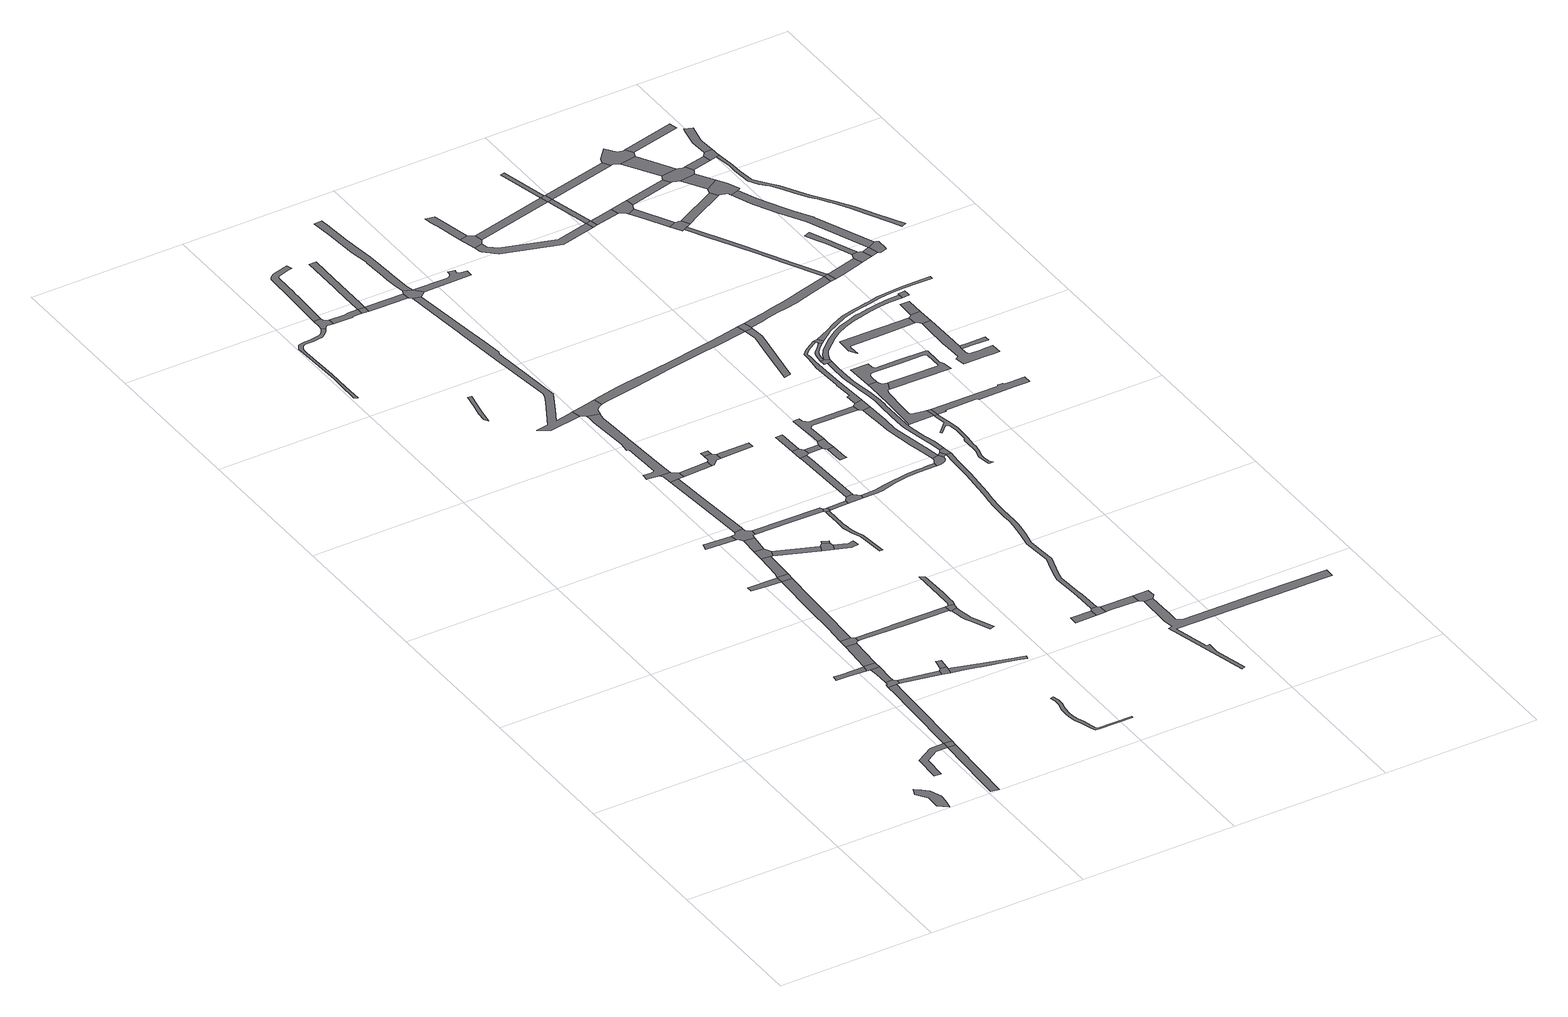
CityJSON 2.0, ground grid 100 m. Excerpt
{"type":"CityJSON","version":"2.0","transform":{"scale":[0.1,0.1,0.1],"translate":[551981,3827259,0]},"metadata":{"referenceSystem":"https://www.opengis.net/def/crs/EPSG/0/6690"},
"CityObjects":{
"road1":{"type":"Road","attributes":{"RoadStructureAttribute.sectionType":"1"},"geometry":[{"type":"MultiSurface","lod":"1","boundaries":[[[0,1,2,3,4,5,6,7,8,9]]]}]},
"road2":{"type":"Road","attributes":{"RoadStructureAttribute.sectionType":"1"},"geometry":[{"type":"MultiSurface","lod":"1","boundaries":[[[10,11,12,13,14,15,16,17]]]}]},
"road3":{"type":"Road","attributes":{"RoadStructureAttribute.sectionType":"1"},"geometry":[{"type":"MultiSurface","lod":"1","boundaries":[[[16,18,19,20,21,22]]]}]},
"road4":{"type":"Road","geometry":[{"type":"MultiSurface","lod":"1","boundaries":[[[17,16,22,23]]]}]},
"road5":{"type":"Road","attributes":{"RoadStructureAttribute.sectionType":"1"},"geometry":[{"type":"MultiSurface","lod":"1","boundaries":[[[24,25,26,27,28,17,23,29,30,31,32,33,34]]]}]},
"road6":{"type":"Road","attributes":{"RoadStructureAttribute.sectionType":"1"},"geometry":[{"type":"MultiSurface","lod":"1","boundaries":[[[35,36,37,38,39,40]]]}]},
"road7":{"type":"Road","geometry":[{"type":"MultiSurface","lod":"1","boundaries":[[[41,42,43,44,45,24,34,46,47]]]}]},
"road8":{"type":"Road","attributes":{"RoadStructureAttribute.sectionType":"1"},"geometry":[{"type":"MultiSurface","lod":"1","boundaries":[[[48,49,43,42,50,51]]]}]},
"road9":{"type":"Road","geometry":[{"type":"MultiSurface","lod":"1","boundaries":[[[52,40,39,48,51,53]]]}]},
"road10":{"type":"Road","attributes":{"RoadStructureAttribute.sectionType":"1"},"geometry":[{"type":"MultiSurface","lod":"1","boundaries":[[[54,52,53,55,56]]]}]},
"road11":{"type":"Road","attributes":{"RoadStructureAttribute.sectionType":"1"},"geometry":[{"type":"MultiSurface","lod":"1","boundaries":[[[47,46,57,58]]]}]},
"road12":{"type":"Road","geometry":[{"type":"MultiSurface","lod":"1","boundaries":[[[59,54,56,60,61,62,63,64]]]}]},
"road13":{"type":"Road","attributes":{"RoadStructureAttribute.sectionType":"1"},"geometry":[{"type":"MultiSurface","lod":"1","boundaries":[[[65,66,67,68,69]]]}]},
"road14":{"type":"Road","attributes":{"RoadStructureAttribute.sectionType":"1"},"geometry":[{"type":"MultiSurface","lod":"1","boundaries":[[[68,70,71,59,64,72,73,74]]]}]},
"road15":{"type":"Road","geometry":[{"type":"MultiSurface","lod":"1","boundaries":[[[75,76,58,57,77,78,79,80]]]}]},
"road16":{"type":"Road","attributes":{"RoadStructureAttribute.sectionType":"1"},"geometry":[{"type":"MultiSurface","lod":"1","boundaries":[[[81,82,83,84,85,86,87,88,89,90,91,92,93,94,95,96,97,98,99,100,101,102,103,104,105,106,107,108,109,110]]]}]},
"road17":{"type":"Road","geometry":[{"type":"MultiSurface","lod":"1","boundaries":[[[111,112,75,80]]]}]},
"road18":{"type":"Road","geometry":[{"type":"MultiSurface","lod":"1","boundaries":[[[113,69,68,74,114]]]}]},
"road19":{"type":"Road","attributes":{"RoadStructureAttribute.sectionType":"1"},"geometry":[{"type":"MultiSurface","lod":"1","boundaries":[[[115,116,117,118]]]}]},
"road20":{"type":"Road","attributes":{"RoadStructureAttribute.sectionType":"1"},"geometry":[{"type":"MultiSurface","lod":"1","boundaries":[[[119,120,113,114,121]]]}]},
"road21":{"type":"Road","attributes":{"RoadStructureAttribute.sectionType":"1"},"geometry":[{"type":"MultiSurface","lod":"1","boundaries":[[[122,123,63,62,124,125,126,127]]]}]},
"road22":{"type":"Road","geometry":[{"type":"MultiSurface","lod":"1","boundaries":[[[128,119,121,129,130,131]]]}]},
"road23":{"type":"Road","attributes":{"RoadStructureAttribute.sectionType":"1"},"geometry":[{"type":"MultiSurface","lod":"1","boundaries":[[[132,133,134,135,136,137,138,139,140]]]}]},
"road24":{"type":"Road","attributes":{"RoadStructureAttribute.sectionType":"1"},"geometry":[{"type":"MultiSurface","lod":"1","boundaries":[[[141,142,143,144,145,146,147,148,149,150,151,79,78]]]}]},
"road25":{"type":"Road","attributes":{"RoadStructureAttribute.sectionType":"1"},"geometry":[{"type":"MultiSurface","lod":"1","boundaries":[[[152,128,131,153]]]}]},
"road26":{"type":"Road","geometry":[{"type":"MultiSurface","lod":"1","boundaries":[[[154,155,156,157,158,159,160,118,117,161,152,153,162,163,164]]]}]},
"road27":{"type":"Road","geometry":[{"type":"MultiSurface","lod":"1","boundaries":[[[165,166,81,110,167,168,169,170,171,172,173]]]}]},
"road28":{"type":"Road","geometry":[{"type":"MultiSurface","lod":"1","boundaries":[[[174,175,176,177,178,179,180,181,182,183,184,185,186,187,188,189,190,191,192,193,194,195,196,197,198,199,200,201]]]}]},
"road29":{"type":"Road","attributes":{"RoadStructureAttribute.sectionType":"1"},"geometry":[{"type":"MultiSurface","lod":"1","boundaries":[[[130,129,202,203]]]}]},
"road30":{"type":"Road","attributes":{"RoadStructureAttribute.sectionType":"1"},"geometry":[{"type":"MultiSurface","lod":"1","boundaries":[[[204,205,206,207,208,157,156]]]}]},
"road31":{"type":"Road","attributes":{"RoadStructureAttribute.sectionType":"1"},"geometry":[{"type":"MultiSurface","lod":"1","boundaries":[[[209,210,169,168,211,212,213,214]]]}]},
"road32":{"type":"Road","attributes":{"RoadStructureAttribute.sectionType":"1"},"geometry":[{"type":"MultiSurface","lod":"1","boundaries":[[[215,216,217,218,219,220,221,222,223,165,173,224,225,226,227,228,229,230,231,232,233]]]}]},
"road33":{"type":"Road","geometry":[{"type":"MultiSurface","lod":"1","boundaries":[[[234,235,236,207,206,237,238,239]]]}]},
"road34":{"type":"Road","geometry":[{"type":"MultiSurface","lod":"1","boundaries":[[[240,203,202,241,242,243]]]}]},
"road35":{"type":"Road","attributes":{"RoadStructureAttribute.sectionType":"1"},"geometry":[{"type":"MultiSurface","lod":"1","boundaries":[[[244,245,246,247,248,249,250,251,252,253,254,234,239,255,256,257,258,259,260]]]}]},
"road36":{"type":"Road","attributes":{"RoadStructureAttribute.sectionType":"1"},"geometry":[{"type":"MultiSurface","lod":"1","boundaries":[[[261,262,263,264,265,266,267,268,269,270,271,272,273]]]}]},
"road37":{"type":"Road","geometry":[{"type":"MultiSurface","lod":"1","boundaries":[[[127,126,274,273,272,275,276]]]}]},
"road38":{"type":"Road","geometry":[{"type":"MultiSurface","lod":"1","boundaries":[[[214,213,277,278]]]}]},
"road39":{"type":"Road","geometry":[{"type":"MultiSurface","lod":"1","boundaries":[[[279,280,240,243]]]}]},
"road40":{"type":"Road","attributes":{"RoadStructureAttribute.sectionType":"1"},"geometry":[{"type":"MultiSurface","lod":"1","boundaries":[[[281,164,163,282,283,284]]]}]},
"road41":{"type":"Road","attributes":{"RoadStructureAttribute.sectionType":"1"},"geometry":[{"type":"MultiSurface","lod":"1","boundaries":[[[285,286,287,288,242,241]]]}]},
"road42":{"type":"Road","attributes":{"RoadStructureAttribute.sectionType":"1"},"geometry":[{"type":"MultiSurface","lod":"1","boundaries":[[[289,238,237,290,291]]]}]},
"road43":{"type":"Road","attributes":{"RoadStructureAttribute.sectionType":"1"},"geometry":[{"type":"MultiSurface","lod":"1","boundaries":[[[292,293,294,295,296,297,298,299,276,275]]]}]},
"road44":{"type":"Road","attributes":{"RoadStructureAttribute.sectionType":"1"},"geometry":[{"type":"MultiSurface","lod":"1","boundaries":[[[300,301,302,303,304,214,278,305,306,307,308,309]]]}]},
"road45":{"type":"Road","attributes":{"RoadStructureAttribute.sectionType":"1"},"geometry":[{"type":"MultiSurface","lod":"1","boundaries":[[[310,311,312,313,314,315,316,317,318,319,320,321,322,323,324,325,326,327,328,329,330,331,332,333]]]}]},
"road46":{"type":"Road","geometry":[{"type":"MultiSurface","lod":"1","boundaries":[[[334,335,324,323,336,337,244,260,338,339,340,341]]]}]},
"road47":{"type":"Road","attributes":{"RoadStructureAttribute.sectionType":"1"},"geometry":[{"type":"MultiSurface","lod":"1","boundaries":[[[342,343,278,277,344,345,346,347]]]}]},
"road48":{"type":"Road","attributes":{"RoadStructureAttribute.sectionType":"1"},"geometry":[{"type":"MultiSurface","lod":"1","boundaries":[[[348,349,350,351,352,353,354,355,356,357,358,359,360,361,362,363,364]]]}]},
"road49":{"type":"Road","geometry":[{"type":"MultiSurface","lod":"1","boundaries":[[[365,366,289,291,367,368,369,370,371]]]}]},
"road50":{"type":"Road","geometry":[{"type":"MultiSurface","lod":"1","boundaries":[[[372,373,365,371]]]}]},
"road51":{"type":"Road","geometry":[{"type":"MultiSurface","lod":"1","boundaries":[[[374,284,283,348,364,375,376]]]}]},
"road52":{"type":"Road","geometry":[{"type":"MultiSurface","lod":"1","boundaries":[[[377,347,346,310,333,378,379]]]}]},
"road53":{"type":"Road","attributes":{"RoadStructureAttribute.sectionType":"1"},"geometry":[{"type":"MultiSurface","lod":"1","boundaries":[[[380,376,375,381,382]]]}]},
"road54":{"type":"Road","attributes":{"RoadStructureAttribute.sectionType":"1"},"geometry":[{"type":"MultiSurface","lod":"1","boundaries":[[[383,384,370,369]]]}]},
"road55":{"type":"Road","attributes":{"RoadStructureAttribute.sectionType":"1"},"geometry":[{"type":"MultiSurface","lod":"1","boundaries":[[[385,386,387,388,389,390,391,392,393,394,395,396,397,398,399,400,401,402,403,377,379]]]}]},
"road56":{"type":"Road","geometry":[{"type":"MultiSurface","lod":"1","boundaries":[[[404,405,406,407]]]}]},
"road57":{"type":"Road","geometry":[{"type":"MultiSurface","lod":"1","boundaries":[[[408,409,380,382,410,411]]]}]},
"road58":{"type":"Road","attributes":{"RoadStructureAttribute.sectionType":"1"},"geometry":[{"type":"MultiSurface","lod":"1","boundaries":[[[412,413,414,415,409,408]]]}]},
"road59":{"type":"Road","attributes":{"RoadStructureAttribute.sectionType":"1"},"geometry":[{"type":"MultiSurface","lod":"1","boundaries":[[[416,417,418,419,420,421,422,423,424,379,378]]]}]},
"road60":{"type":"Road","geometry":[{"type":"MultiSurface","lod":"1","boundaries":[[[425,407,406,426,427,428,429]]]}]},
"road61":{"type":"Road","geometry":[{"type":"MultiSurface","lod":"1","boundaries":[[[430,431,414,413,432,433]]]}]},
"road62":{"type":"Road","geometry":[{"type":"MultiSurface","lod":"1","boundaries":[[[434,435,431,430]]]}]},
"road63":{"type":"Road","attributes":{"RoadStructureAttribute.sectionType":"1"},"geometry":[{"type":"MultiSurface","lod":"1","boundaries":[[[428,427,436,437,438]]]}]},
"road64":{"type":"Road","attributes":{"RoadStructureAttribute.sectionType":"1"},"geometry":[{"type":"MultiSurface","lod":"1","boundaries":[[[439,433,432,440]]]}]},
"road65":{"type":"Road","geometry":[{"type":"MultiSurface","lod":"1","boundaries":[[[441,442,443,444,445,446]]]}]},
"road66":{"type":"Road","geometry":[{"type":"MultiSurface","lod":"1","boundaries":[[[447,448,449,439,440,446,445]]]}]},
"road67":{"type":"Road","attributes":{"function":"3","RoadStructureAttribute.sectionType":"1"},"geometry":[{"type":"MultiSurface","lod":"1","boundaries":[[[450,451,452,453,454,455,456,457,458,459,460,334,341,461,462,463,464,465,466,467,468]]]}]},
"road68":{"type":"Road","attributes":{"RoadStructureAttribute.sectionType":"1"},"geometry":[{"type":"MultiSurface","lod":"1","boundaries":[[[469,470,471,472,473,474,475,476,477,478,479,411,410,480,481,482,483,484,485,486,487,488]]]}]},
"road69":{"type":"Road","geometry":[{"type":"MultiSurface","lod":"1","boundaries":[[[438,437,489,490,491,492]]]}]},
"road70":{"type":"Road","attributes":{"RoadStructureAttribute.sectionType":"1"},"geometry":[{"type":"MultiSurface","lod":"1","boundaries":[[[493,494,495,496,497,498,499,500,501,502,503,504,505,506,507,508,509,510,511,512,513,425,429,514,515,516,517,518,519,520,521,522,523,524,525,526,527,528,529,530,531,532,533,534,535]]]}]},
"road71":{"type":"Road","geometry":[{"type":"MultiSurface","lod":"1","boundaries":[[[536,537,538,539,540,541,542,543,544,545]]]}]},
"road72":{"type":"Road","attributes":{"RoadStructureAttribute.sectionType":"1"},"geometry":[{"type":"MultiSurface","lod":"1","boundaries":[[[546,547,548,549,539,538,550,551]]]}]},
"road73":{"type":"Road","attributes":{"RoadStructureAttribute.sectionType":"1"},"geometry":[{"type":"MultiSurface","lod":"1","boundaries":[[[552,553,554,555,556,557,449,448,558,559,560,561,562]]]}]},
"road74":{"type":"Road","geometry":[{"type":"MultiSurface","lod":"1","boundaries":[[[563,564,565,488,487,566,567,568,569,570,571,572]]]}]},
"road75":{"type":"Road","attributes":{"RoadStructureAttribute.sectionType":"1"},"geometry":[{"type":"MultiSurface","lod":"1","boundaries":[[[573,563,572,493]]]}]},
"road76":{"type":"Road","attributes":{"RoadStructureAttribute.sectionType":"1"},"geometry":[{"type":"MultiSurface","lod":"1","boundaries":[[[574,575,576,577,578,579,580,581,582,583,584,585,564,563]]]}]},
"road77":{"type":"Road","attributes":{"RoadStructureAttribute.sectionType":"1"},"geometry":[{"type":"MultiSurface","lod":"1","boundaries":[[[586,587,588,589,590,591,592,593,490,489,594,595,596,597,598,599,600,601,602,603,604,605,606,607,608,609,610,611]]]}]},
"road78":{"type":"Road","geometry":[{"type":"MultiSurface","lod":"1","boundaries":[[[612,613,573,493,535]]]}]},
"road79":{"type":"Road","geometry":[{"type":"MultiSurface","lod":"1","boundaries":[[[614,615,616,562,561,579,578]]]}]},
"road80":{"type":"Road","attributes":{"RoadStructureAttribute.sectionType":"1"},"geometry":[{"type":"MultiSurface","lod":"1","boundaries":[[[617,618,619,541,540,620,621,622,623,624,625,626]]]}]},
"road81":{"type":"Road","attributes":{"RoadStructureAttribute.sectionType":"1"},"geometry":[{"type":"MultiSurface","lod":"1","boundaries":[[[627,628,629,630,631,632,633,634,468]]]}]},
"road82":{"type":"Road","attributes":{"RoadStructureAttribute.sectionType":"1"},"geometry":[{"type":"MultiSurface","lod":"1","boundaries":[[[635,545,544,636]]]}]},
"road83":{"type":"Road","attributes":{"RoadStructureAttribute.sectionType":"1"},"geometry":[{"type":"MultiSurface","lod":"1","boundaries":[[[637,638,639,640,641,642,643,644,645,646,647,648,649,650,651,652,653,654,655,656,657,658,659,660,661,662,663,664,665,666,667,668,669,670,613,612]]]}]},
"road84":{"type":"Road","attributes":{"RoadStructureAttribute.sectionType":"1"},"geometry":[{"type":"MultiSurface","lod":"1","boundaries":[[[671,672,673,674,675,676,677,678,679,680,681,682,683,684,685,686,687,688,689,690,691,692,693,694,695,696,697,698,699,700,701]]]}]},
"road85":{"type":"Road","geometry":[{"type":"MultiSurface","lod":"1","boundaries":[[[702,450,468,634,703]]]}]},
"road86":{"type":"Road","attributes":{"RoadStructureAttribute.sectionType":"1"},"geometry":[{"type":"MultiSurface","lod":"1","boundaries":[[[704,705,706,707,708,709,710,711,712,713,714,715,616,615,716,717,718,719,720,721,722,723,724,725,726]]]}]},
"road87":{"type":"Road","attributes":{"RoadStructureAttribute.sectionType":"1"},"geometry":[{"type":"MultiSurface","lod":"1","boundaries":[[[727,728,729,730,731,732,733,734,735,736,737,671,738,739,740,741,742,743,744,745,746,747]]]}]},
"road88":{"type":"Road","geometry":[{"type":"MultiSurface","lod":"1","boundaries":[[[748,749,654,653,750,751]]]}]},
"road89":{"type":"Road","geometry":[{"type":"MultiSurface","lod":"1","boundaries":[[[738,671,701,752]]]}]},
"road90":{"type":"Road","geometry":[{"type":"MultiSurface","lod":"1","boundaries":[[[753,754,755,756,757,758,759,760,748,751,761,762,763,764,765,766]]]}]},
"road91":{"type":"Road","geometry":[{"type":"MultiSurface","lod":"1","boundaries":[[[767,768,704,726,769,753,766,770]]]}]},
"road92":{"type":"Road","geometry":[{"type":"MultiSurface","lod":"1","boundaries":[[[771,626,625,772]]]}]},
"road93":{"type":"Road","attributes":{"RoadStructureAttribute.sectionType":"1"},"geometry":[{"type":"MultiSurface","lod":"1","boundaries":[[[773,774,626,771]]]}]},
"road94":{"type":"Road","geometry":[{"type":"MultiSurface","lod":"1","boundaries":[[[775,776,635,636,774,773]]]}]},
"road95":{"type":"Road","attributes":{"RoadStructureAttribute.sectionType":"1"},"geometry":[{"type":"MultiSurface","lod":"1","boundaries":[[[777,778,635,776]]]}]},
"road96":{"type":"Road","attributes":{"RoadStructureAttribute.sectionType":"1"},"geometry":[{"type":"MultiSurface","lod":"1","boundaries":[[[779,780,781,782,783,784,785,786,787,788,789,790,791,792,793,731,730,794,795,796,797,798,799,800,801,802,803,804,805,806,807,808,809,747,746]]]}]},
"road97":{"type":"Road","attributes":{"RoadStructureAttribute.sectionType":"1"},"geometry":[{"type":"MultiSurface","lod":"1","boundaries":[[[810,811,771,772,812]]]}]},
"road98":{"type":"Road","attributes":{"function":"3","RoadStructureAttribute.sectionType":"1"},"geometry":[{"type":"MultiSurface","lod":"1","boundaries":[[[813,814,815,816,817,818,819,820,821,822,702,703,823,824,825,826,827,828,829,830]]]}]},
"road99":{"type":"Road","attributes":{"RoadStructureAttribute.sectionType":"1"},"geometry":[{"type":"MultiSurface","lod":"1","boundaries":[[[831,832,833,834,835,836,837,838,752,701,839,840,841,842,843,844,845,846,847,848,849]]]}]},
"road100":{"type":"Road","geometry":[{"type":"MultiSurface","lod":"1","boundaries":[[[850,810,812,851,852,853,854,855,856]]]}]},
"road101":{"type":"Road","attributes":{"RoadStructureAttribute.sectionType":"1"},"geometry":[{"type":"MultiSurface","lod":"1","boundaries":[[[857,858,859,860,861,862,863,864,865,866,867,868,869,870,871,872,873,751,750,874,875,876,877,878,879,880,881,882,883,884,885,886,887]]]}]},
"road102":{"type":"Road","attributes":{"RoadStructureAttribute.sectionType":"1"},"geometry":[{"type":"MultiSurface","lod":"1","boundaries":[[[888,889,890,891,892,893,894,895,896,897,898,899,900,901]]]}]},
"road103":{"type":"Road","attributes":{"RoadStructureAttribute.sectionType":"1"},"geometry":[{"type":"MultiSurface","lod":"1","boundaries":[[[853,852,902,903,904,905]]]}]},
"road104":{"type":"Road","attributes":{"RoadStructureAttribute.sectionType":"1"},"geometry":[{"type":"MultiSurface","lod":"1","boundaries":[[[906,775,773,907]]]}]},
"road105":{"type":"Road","geometry":[{"type":"MultiSurface","lod":"1","boundaries":[[[908,909,905,904,910,911,912,913,914,915,916]]]}]},
"road106":{"type":"Road","attributes":{"RoadStructureAttribute.sectionType":"1"},"geometry":[{"type":"MultiSurface","lod":"1","boundaries":[[[917,918,919,920,921,922,912,911,923,924,925,926,813,927]]]}]},
"road107":{"type":"Road","attributes":{"RoadStructureAttribute.sectionType":"1"},"geometry":[{"type":"MultiSurface","lod":"1","boundaries":[[[928,929,930,931,932,933,934,935,936,937,767,770,938,939,940,941,942,943,944,945,946,947,948,949,950,951]]]}]},
"road108":{"type":"Road","attributes":{"RoadStructureAttribute.sectionType":"1"},"geometry":[{"type":"MultiSurface","lod":"1","boundaries":[[[952,850,856,953]]]}]},
"road109":{"type":"Road","geometry":[{"type":"MultiSurface","lod":"1","boundaries":[[[927,813,830,954,955]]]}]},
"road110":{"type":"Road","attributes":{"RoadStructureAttribute.sectionType":"1"},"geometry":[{"type":"MultiSurface","lod":"1","boundaries":[[[956,916,915,957,958]]]}]},
"road111":{"type":"Road","geometry":[{"type":"MultiSurface","lod":"1","boundaries":[[[959,960,961,962,963,901,900,964,965,966,967]]]}]},
"road112":{"type":"Road","attributes":{"RoadStructureAttribute.sectionType":"1"},"geometry":[{"type":"MultiSurface","lod":"1","boundaries":[[[966,968,969,970,971,972,973,974,975,976,977,978,979,980,981,982,983,984,985,986,987,988,967]]]}]},
"road113":{"type":"Road","attributes":{"RoadStructureAttribute.sectionType":"1"},"geometry":[{"type":"MultiSurface","lod":"1","boundaries":[[[989,990,987,986,991,992]]]}]},
"road114":{"type":"Road","geometry":[{"type":"MultiSurface","lod":"1","boundaries":[[[993,994,995,960,959]]]}]},
"road115":{"type":"Road","geometry":[{"type":"MultiSurface","lod":"1","boundaries":[[[996,997,998,999,1000,1001,1002,1003,1004,906,907,1005,1006,1007,1008,1009,1010,1011,1012]]]}]},
"road116":{"type":"Road","attributes":{"function":"3","RoadStructureAttribute.sectionType":"1"},"geometry":[{"type":"MultiSurface","lod":"1","boundaries":[[[1013,955,954,1014,1015]]]}]},
"road117":{"type":"Road","attributes":{"RoadStructureAttribute.sectionType":"1"},"geometry":[{"type":"MultiSurface","lod":"1","boundaries":[[[1008,1007,1016,1017]]]}]},
"road118":{"type":"Road","geometry":[{"type":"MultiSurface","lod":"1","boundaries":[[[1018,1019,857,887,1020,1021]]]}]},
"road119":{"type":"Road","geometry":[{"type":"MultiSurface","lod":"1","boundaries":[[[1022,1023,1017,1016,1024,1025,952,953,1026,1027,1028,1029,1030,1031,1032,1033]]]}]},
"road120":{"type":"Road","attributes":{"RoadStructureAttribute.sectionType":"1"},"geometry":[{"type":"MultiSurface","lod":"1","boundaries":[[[1029,1028,1034,1035]]]}]},
"road121":{"type":"Road","attributes":{"RoadStructureAttribute.sectionType":"1"},"geometry":[{"type":"MultiSurface","lod":"1","boundaries":[[[1036,1037,1038,1039,1040,1041,1042,1043,1044,1045,1046]]]}]},
"road122":{"type":"Road","geometry":[{"type":"MultiSurface","lod":"1","boundaries":[[[1047,1048,1049,1050,1035,1034,1051,1052,956,958,1053,1054,1055,1056,1057]]]}]},
"road123":{"type":"Road","geometry":[{"type":"MultiSurface","lod":"1","boundaries":[[[1058,1059,1046,1045,1060,1061,1013,1015,1062,1063,1064,1065,1066,1067]]]}]},
"road124":{"type":"Road","attributes":{"RoadStructureAttribute.sectionType":"1"},"geometry":[{"type":"MultiSurface","lod":"1","boundaries":[[[1068,1069,1070,1071,1072,1057,1056,1073,1074,1075,1076,1077,1078,1079,1080]]]}]},
"road125":{"type":"Road","attributes":{"function":"3","RoadStructureAttribute.sectionType":"1"},"geometry":[{"type":"MultiSurface","lod":"1","boundaries":[[[1079,1081,1067,1066,1082]]]}]},
"road126":{"type":"Road","attributes":{"RoadStructureAttribute.sectionType":"1"},"geometry":[{"type":"MultiSurface","lod":"1","boundaries":[[[1083,1033,1032,1084]]]}]},
"road127":{"type":"Road","attributes":{"RoadStructureAttribute.sectionType":"1"},"geometry":[{"type":"MultiSurface","lod":"1","boundaries":[[[1085,1012,1011,1086,1087]]]}]},
"road128":{"type":"Road","geometry":[{"type":"MultiSurface","lod":"1","boundaries":[[[1088,1089,1080,1079,1082,1090,1091,1092,1093]]]}]},
"road129":{"type":"Road","geometry":[{"type":"MultiSurface","lod":"1","boundaries":[[[1094,1095,1096,1097,1083,1084,1098,1099]]]}]},
"road130":{"type":"Road","attributes":{"RoadStructureAttribute.sectionType":"1"},"geometry":[{"type":"MultiSurface","lod":"1","boundaries":[[[1100,1101,1102,1097,1096,1103,1104,1105,1106]]]}]},
"road131":{"type":"Road","attributes":{"RoadStructureAttribute.sectionType":"1"},"geometry":[{"type":"MultiSurface","lod":"1","boundaries":[[[1107,1108,1109,1110,1111,1112,1113,1114,1115,1116,1117,1118,1119,1099,1098,1120,1121,1122,1123,1124,1125,1126,1127,1128,1129,1130,1131,1132,1133,1134,1135,1136,1137,1138,1139]]]}]}
},
"vertices":[
[690,142,0],[684,50,0],[742,3,0],[751,53,0],[758,105,0],[758,123,0],[730,197,0],[695,230,0],[657,259,0],[640,212,0],
[954,555,0],[837,483,0],[829,309,0],[874,307,0],[881,457,0],[967,510,0],[1041,510,0],[1042,555,0],
[1025,133,0],[1019,13,0],[1069,4,0],[1079,209,0],[1094,507,0],
[1096,552,0],
[1071,1191,0],[1067,1114,0],[1067,1108,0],[1060,956,0],[1059,916,0],[1098,601,0],[1112,918,0],[1114,958,0],[1121,1106,0],[1121,1112,0],[1125,1189,0],
[917,1437,0],[862,1439,0],[858,1404,0],[933,1399,0],[1053,1393,0],[1057,1433,0],
[1134,1229,0],[1129,1241,0],[1084,1240,0],[1084,1218,0],[1072,1216,0],[1142,1192,0],[1149,1222,0],
[1075,1388,0],[1081,1333,0],[1129,1271,0],[1134,1386,0],
[1062,1438,0],[1136,1435,0],
[1075,1656,0],[1141,1556,0],[1148,1652,0],
[1391,1139,0],[1400,1179,0],
[1079,1721,0],[1155,1664,0],[1160,1667,0],[1167,1669,0],[1167,1702,0],[1147,1716,0],
[915,2442,0],[915,2404,0],[995,2400,0],[1108,2393,0],[1107,2436,0],
[1095,2057,0],[1088,1863,0],[1161,2027,0],[1167,2174,0],[1178,2390,0],
[1415,1194,0],[1410,1187,0],[1428,1132,0],[1443,1129,0],[1452,1175,0],[1454,1189,0],
[221,5879,0],[209,5856,0],[194,5839,0],[179,5831,0],[151,5826,0],[112,5820,0],[74,5817,0],[47,5812,0],[29,5807,0],[19,5792,0],[10,5774,0],[10,5757,0],[23,5419,0],[21,5339,0],[20,5202,0],[40,5190,0],[39,5320,0],[38,5470,0],[28,5719,0],[30,5754,0],[35,5770,0],[39,5777,0],[52,5790,0],[72,5797,0],[122,5798,0],[159,5801,0],[184,5806,0],[204,5819,0],[226,5839,0],[244,5864,0],
[1464,1262,0],[1431,1269,0],
[1112,2443,0],[1180,2440,0],
[925,2932,0],[915,2891,0],[1108,2878,0],[1105,2923,0],
[1129,2643,0],[1119,2479,0],[1189,2639,0],
[1412,1702,0],[1397,1699,0],[1182,1669,0],[1482,1662,0],[1760,1655,0],[1760,1698,0],
[1134,2725,0],[1200,2635,0],[1216,2677,0],[1194,2721,0],
[566,4870,0],[550,4780,0],[535,4699,0],[528,4637,0],[546,4610,0],[551,4652,0],[560,4717,0],[572,4777,0],[589,4865,0],
[1525,1113,0],[1599,1094,0],[1621,1089,0],[1668,1077,0],[1751,1058,0],[1829,1038,0],[1889,1022,0],[1893,1047,0],[1760,1084,0],[1741,1089,0],[1600,1129,0],
[1141,2849,0],[1208,2841,0],
[1213,2917,0],[1200,2932,0],[1198,2951,0],[1140,2946,0],[1137,2934,0],[1130,2926,0],[1120,2926,0],[1123,2876,0],[1211,2867,0],[1227,2867,0],[1228,2907,0],
[227,5966,0],[226,5904,0],[263,5889,0],[306,5887,0],[308,5930,0],[293,5935,0],[283,5939,0],[275,5949,0],[273,5964,0],
[1788,618,0],[1797,580,0],[1795,544,0],[1787,511,0],[1782,488,0],[1779,448,0],[1781,409,0],[1789,363,0],[1806,316,0],[1819,271,0],[1827,243,0],[1838,218,0],[1863,219,0],[2082,217,0],[2082,227,0],[1863,229,0],[1851,238,0],[1849,250,0],[1840,277,0],[1827,323,0],[1810,369,0],[1803,412,0],[1802,447,0],[1805,485,0],[1809,507,0],[1817,540,0],[1820,582,0],[1809,624,0],
[1462,2535,0],[1478,2577,0],
[1197,2967,0],[1171,3284,0],[1150,3562,0],[1095,3557,0],[1119,3236,0],
[435,5933,0],[408,5926,0],[433,5881,0],[441,5889,0],[496,5887,0],[497,5933,0],
[385,6510,0],[295,6487,0],[275,6479,0],[258,6467,0],[248,6454,0],[240,6441,0],[239,6388,0],[236,6272,0],[235,6231,0],[275,6017,0],[281,6221,0],[281,6250,0],[282,6269,0],[282,6334,0],[283,6432,0],[290,6444,0],[305,6452,0],[373,6470,0],[395,6474,0],
[1075,3643,0],[1090,3620,0],[1091,3618,0],[1187,3564,0],[1185,3608,0],[1144,3641,0],
[1499,2595,0],[1529,2509,0],[1545,2551,0],[1541,2577,0],
[1036,4357,0],[1039,4337,0],[1039,4280,0],[1059,4025,0],[1050,3955,0],[1065,3950,0],[1077,3703,0],[1052,3690,0],[1000,3695,0],[996,3654,0],[1003,3651,0],[1140,3696,0],[1119,4051,0],[1112,4198,0],[1106,4288,0],[1111,4321,0],[1115,4341,0],
[1773,1633,0],[1781,1590,0],[1783,1568,0],[1794,1533,0],[1809,1496,0],[1860,1381,0],[1893,1391,0],[1852,1484,0],[1829,1533,0],[1821,1576,0],[1813,1618,0],[1810,1656,0],[1770,1645,0],
[1765,1650,0],[1817,1691,0],[1784,1698,0],
[541,5886,0],[542,5933,0],
[1549,2597,0],[1507,2614,0],
[1675,2901,0],[1458,2864,0],[1673,2859,0],[1685,2884,0],
[1623,2473,0],[1668,2478,0],[1663,2522,0],[1629,2519,0],
[1375,3618,0],[1237,3566,0],[1377,3574,0],
[1824,1718,0],[1824,1756,0],[1826,1831,0],[1821,2011,0],[1791,2028,0],[1793,1823,0],[1792,1738,0],[1791,1734,0],
[502,6457,0],[500,6251,0],[500,6190,0],[498,6044,0],[498,6020,0],[542,5946,0],[543,5980,0],[545,6186,0],[545,6273,0],[547,6457,0],
[818,5865,0],[852,5533,0],[860,5453,0],[865,5410,0],[898,5103,0],[932,4794,0],[945,4701,0],[945,4674,0],[940,4651,0],[916,4601,0],[805,4402,0],[726,4389,0],[796,4347,0],[1003,4377,0],[990,4437,0],[965,4432,0],[868,4413,0],[919,4504,0],[995,4647,0],[943,5141,0],[953,5161,0],[937,5290,0],[918,5437,0],[866,5853,0],
[1159,4475,0],[1062,4453,0],[1018,4375,0],[1028,4370,0],[1118,4356,0],[1128,4386,0],[1145,4401,0],[1173,4416,0],
[575,5933,0],[550,5933,0],[579,5885,0],[609,5884,0],[798,5880,0],[798,5932,0],
[1681,2849,0],[1683,2817,0],[1684,2734,0],[1682,2659,0],[1688,2639,0],[1701,2589,0],[1719,2542,0],[1724,2512,0],[1738,2362,0],[1758,2362,0],[1739,2545,0],[1728,2570,0],[1718,2609,0],[1710,2632,0],[1708,2657,0],[1705,2702,0],[1706,2847,0],
[1391,3676,0],[1391,3635,0],[1394,3574,0],[1432,3611,0],[1459,3611,0],[1459,3656,0],[1436,3676,0],
[1435,3710,0],[1390,3709,0],
[1693,2879,0],[1713,2849,0],[1712,2880,0],
[810,5957,0],[908,5886,0],[863,5935,0],
[1834,2882,0],[1753,2852,0],[1835,2853,0],
[1674,3613,0],[1673,3658,0],
[852,5983,0],[843,6127,0],[841,6160,0],[833,6289,0],[829,6355,0],[825,6384,0],[804,6557,0],[791,6734,0],[786,6786,0],[735,6781,0],[748,6644,0],[768,6427,0],[776,6367,0],[784,6302,0],[784,6299,0],[788,6192,0],[789,6165,0],[794,6097,0],[799,6020,0],
[2301,1233,0],[2300,1176,0],[2438,1181,0],[2436,1232,0],
[1904,2916,0],[1859,2914,0],[1935,2854,0],[1935,2884,0],
[1887,3330,0],[1885,3378,0],[1840,3376,0],[1841,3347,0],
[1221,5889,0],[1220,5934,0],[1175,5938,0],[1162,5956,0],[1165,5973,0],[1125,5985,0],[1120,5953,0],[1098,5933,0],[1085,5932,0],
[2451,1255,0],[2484,1182,0],[2502,1183,0],[2501,1238,0],[2484,1250,0],
[1882,3458,0],[1837,3456,0],[1905,3390,0],[1904,3435,0],
[1875,3626,0],[1830,3624,0],
[2532,1183,0],[2714,1177,0],[2715,1237,0],
[1995,3436,0],[1996,3391,0],
[2020,3282,0],[2022,3241,0],[2065,3243,0],[2063,3266,0],[2058,3370,0],[2016,3368,0],
[2055,3428,0],[2053,3466,0],[2011,3463,0],
[2222,4665,0],[2195,4659,0],[2098,4640,0],[2010,4624,0],[1930,4610,0],[1711,4571,0],[1536,4544,0],[1451,4531,0],[1397,4523,0],[1332,4513,0],[1172,4479,0],[1208,4424,0],[1432,4465,0],[1574,4491,0],[1672,4509,0],[1930,4553,0],[1994,4564,0],[2016,4564,0],[2236,4604,0],
[2415,2936,0],[2397,2936,0],[2377,2933,0],[2327,2932,0],[2267,2930,0],[2247,2927,0],[2222,2922,0],[2177,2916,0],[2103,2901,0],[2033,2888,0],[1973,2884,0],[2000,2855,0],[2030,2855,0],[2068,2860,0],[2173,2886,0],[2247,2900,0],[2280,2905,0],[2340,2906,0],[2453,2909,0],[2452,2936,0],
[2740,1155,0],[2797,1155,0],[2817,1181,0],[2817,1237,0],
[2559,2978,0],[2552,2893,0],[2547,2747,0],[2537,2645,0],[2529,2539,0],[2529,2535,0],[2519,2460,0],[2515,2400,0],[2513,2347,0],[2511,2280,0],[2512,2230,0],[2510,2182,0],[2496,2087,0],[2477,1987,0],[2491,1797,0],[2465,1711,0],[2450,1659,0],[2438,1609,0],[2436,1599,0],[2446,1430,0],[2448,1400,0],[2478,1396,0],[2477,1415,0],[2477,1417,0],[2466,1597,0],[2478,1649,0],[2521,1792,0],[2515,1872,0],[2507,1985,0],[2526,2082,0],[2533,2127,0],[2540,2180,0],[2542,2230,0],[2541,2278,0],[2543,2348,0],[2545,2398,0],[2549,2458,0],[2553,2491,0],[2559,2533,0],[2567,2643,0],[2576,2745,0],[2582,2890,0],[2589,2975,0],
[1426,6214,0],[1419,6219,0],[1404,6228,0],[1351,6216,0],[1376,6106,0],[1431,6118,0],[1440,6133,0],[1442,6136,0],[1451,6151,0],[1441,6205,0],
[1290,6494,0],[1299,6452,0],[1309,6410,0],[1309,6409,0],[1356,6452,0],[1347,6483,0],
[2069,3656,0],[2042,3683,0],[2040,3710,0],[2019,3709,0],[1998,3707,0],[2008,3505,0],[2046,3598,0],[2053,3603,0],[2068,3614,0],[2368,3609,0],[2362,3655,0],
[2515,2990,0],[2471,2981,0],[2473,2967,0],[2480,2909,0],[2487,2910,0],[2497,2912,0],[2510,2920,0],[2520,2927,0],[2529,2942,0],[2534,2962,0],
[2536,3010,0],
[2496,3093,0],[2494,3103,0],[2448,3347,0],[2447,3449,0],[2440,3599,0],[2388,3591,0],[2392,3532,0],[2401,3424,0],[2402,3361,0],[2403,3343,0],[2437,3152,0],[2444,3114,0],
[3350,886,0],[3097,889,0],[2832,891,0],[2799,918,0],[2799,974,0],[2799,1014,0],[2798,1049,0],[2798,1050,0],[2737,1052,0],[2737,1051,0],[2736,1012,0],[2735,971,0],[2734,925,0],[2744,861,0],[2716,856,0],[2857,300,0],[2882,309,0],[2827,519,0],[2830,599,0],[2807,598,0],[2752,831,0],[3508,820,0],[3629,818,0],[3733,817,0],[3774,817,0],[3775,880,0],
[2581,3038,0],[2551,3035,0],
[2437,3659,0],[2435,3683,0],[2387,3672,0],
[1822,5928,0],[1491,6035,0],[1440,6078,0],[1385,6061,0],[1386,6060,0],[1388,6050,0],[1463,5985,0],[1819,5871,0],[2051,5927,0],[2038,5980,0],
[2249,4519,0],[2223,4347,0],[2186,4101,0],[2218,4107,0],[2228,4109,0],[2229,4112,0],[2296,4517,0],[2287,4610,0],
[1952,6329,0],[1966,6275,0],
[2578,3059,0],[2568,3118,0],[2549,3198,0],[2528,3307,0],[2523,3355,0],[2524,3460,0],[2523,3567,0],[2524,3576,0],[2525,3630,0],[2523,3668,0],[2519,3715,0],[2509,3775,0],[2498,3857,0],[2497,3869,0],[2492,3934,0],[2491,4024,0],[2493,4097,0],[2463,4091,0],[2461,4024,0],[2462,3932,0],[2466,3874,0],[2468,3854,0],[2479,3769,0],[2489,3709,0],[2493,3653,0],[2495,3629,0],[2495,3609,0],[2493,3567,0],[2494,3459,0],[2493,3354,0],[2498,3317,0],[2520,3190,0],[2538,3112,0],[2545,3072,0],
[2701,3338,0],[2703,3321,0],[2714,3250,0],[2643,3176,0],[2649,3167,0],[2703,3220,0],[2723,3212,0],[2732,3145,0],[2730,3058,0],[2721,3048,0],[2718,3035,0],[2718,3001,0],[2718,2930,0],[2715,2911,0],[2705,2878,0],[2700,2858,0],[2711,2781,0],[2716,2775,0],[2743,2772,0],[2729,2797,0],[2722,2841,0],[2722,2861,0],[2734,2904,0],[2741,2954,0],[2743,2990,0],[2748,3049,0],[2750,3072,0],[2753,3171,0],[2738,3251,0],[2725,3326,0],[2725,3338,0],
[2273,4676,0],[2285,4620,0],
[2508,4317,0],[2474,4297,0],[2426,4264,0],[2399,4236,0],[2396,4191,0],[2390,4113,0],[2387,4088,0],[2394,3888,0],[2394,3880,0],[2401,3756,0],[2383,3753,0],[2386,3690,0],[2424,3882,0],[2423,3900,0],[2416,4103,0],[2415,4143,0],[2415,4189,0],[2415,4200,0],[2415,4209,0],[2415,4228,0],[2439,4255,0],[2496,4292,0],[2518,4306,0],
[2634,3753,0],[2617,3760,0],[2606,3778,0],[2601,3790,0],[2546,3788,0],[2547,3755,0],[2547,3722,0],[2547,3697,0],[2547,3681,0],[2543,3553,0],[2538,3337,0],[2695,3404,0],[2671,3407,0],[2603,3418,0],[2595,3425,0],[2592,3445,0],[2595,3495,0],[2603,3665,0],[2610,3685,0],[2622,3690,0],[2652,3751,0],
[2443,4130,0],[2441,4091,0],[2495,4119,0],[2465,4129,0],
[2718,3399,0],
[2526,4292,0],[2519,4279,0],[2496,4254,0],[2469,4229,0],[2465,4224,0],[2457,4214,0],[2450,4196,0],[2445,4166,0],[2465,4154,0],[2467,4181,0],[2479,4212,0],[2504,4242,0],[2505,4243,0],[2542,4274,0],
[2538,4325,0],[2525,4321,0],[2524,4300,0],[2561,4290,0],
[2070,5988,0],[2083,5935,0],
[2001,6284,0],[1970,6276,0],
[1985,6337,0],[1979,6335,0],
[1908,6648,0],[1881,6642,0],
[2847,3687,0],[3030,3684,0],[3019,3747,0],[3004,3772,0],[3004,3801,0],[3005,3899,0],[2998,3907,0],[2988,3909,0],[2818,3911,0],[2670,3913,0],[2660,3921,0],[2657,3928,0],[2657,3968,0],[2540,3969,0],[2543,3860,0],[2603,3849,0],[2603,3855,0],[2608,3870,0],[2620,3878,0],[2635,3880,0],[2811,3879,0],[2950,3879,0],[2968,3876,0],[2980,3871,0],[2983,3861,0],[2984,3802,0],[2984,3751,0],[2979,3746,0],[2967,3744,0],[2823,3747,0],[2677,3750,0],
[2231,6026,0],[2074,5989,0],[2243,5973,0],
[2901,4833,0],[2895,4831,0],[2724,4783,0],[2617,4753,0],[2547,4735,0],[2484,4724,0],[2434,4709,0],[2422,4706,0],[2421,4706,0],[2327,4687,0],[2363,4633,0],[2420,4651,0],[2462,4660,0],[2482,4664,0],[2560,4677,0],[2632,4693,0],[2758,4729,0],[2906,4771,0],
[3244,3396,0],[3200,3396,0],[3198,3406,0],[3165,3408,0],[3163,3403,0],[3155,3398,0],[3143,3396,0],[2964,3397,0],[2732,3338,0],[2780,3336,0],[2781,3350,0],[2982,3352,0],[2991,3352,0],[3001,3347,0],[3001,3342,0],[3240,3342,0],[3318,3342,0],[3336,3340,0],[3336,3396,0],
[2350,6055,0],[2280,5956,0],[2291,5937,0],[2339,5963,0],[2346,5977,0],[2349,5986,0],[2356,6001,0],
[3162,4453,0],[3072,4450,0],[2997,4442,0],[2945,4432,0],[2941,4432,0],[2937,4431,0],[2931,4430,0],[2877,4419,0],[2850,4413,0],[2798,4397,0],[2725,4372,0],[2663,4338,0],[2604,4298,0],[2580,4278,0],[2549,4252,0],[2509,4212,0],[2482,4174,0],[2510,4162,0],[2532,4195,0],[2624,4275,0],[2678,4314,0],[2738,4344,0],[2805,4367,0],[2858,4383,0],[2924,4397,0],[2945,4401,0],[2956,4403,0],[2967,4405,0],[3002,4412,0],[3075,4420,0],[3162,4423,0],
[3069,4235,0],[3041,4235,0],[2889,4236,0],[2642,4238,0],[2632,4235,0],[2630,4135,0],[2661,4088,0],[2658,4156,0],[2660,4166,0],[2668,4168,0],[2874,4170,0],[3073,4172,0],[3090,4172,0],[3087,4235,0],
[2342,5845,0],[2343,5843,0],[2419,5704,0],[2466,5730,0],
[2429,6444,0],[2457,6394,0],
[2488,5724,0],[2484,5725,0],[2459,5632,0],[2475,5641,0],[2498,5654,0],[2507,5658,0],[2512,5661,0],[2532,5671,0],[2505,5720,0],
[2918,4858,0],[2826,5030,0],[2757,5164,0],[2727,5226,0],[2681,5315,0],[2648,5378,0],[2559,5480,0],[2575,5450,0],[2699,5224,0],[2778,5062,0],[2926,4844,0],
[3221,4519,0],[3044,4506,0],[3006,4496,0],[2977,4489,0],[2960,4486,0],[2915,4477,0],[2864,4468,0],[2777,4445,0],[2697,4406,0],[2633,4368,0],[2643,4351,0],[2708,4386,0],[2785,4425,0],[2869,4448,0],[2926,4459,0],[2945,4462,0],[2963,4466,0],[2979,4469,0],[3057,4487,0],[3134,4493,0],[3221,4499,0],[3319,4499,0],[3406,4498,0],[3406,4518,0],
[2631,6121,0],[2657,6073,0],
[2942,4779,0],[2928,4841,0],
[2786,5873,0],[2609,5714,0],[2817,5827,0],
[3177,4256,0],[3114,4255,0],[3109,4245,0],[3102,4240,0],[3099,4237,0],[3107,4168,0],[3118,4158,0],[3123,4148,0],[3179,4146,0],
[3121,4078,0],[3118,3913,0],[3120,3865,0],[3123,3794,0],[3124,3765,0],[3104,3750,0],[3112,3683,0],[3263,3683,0],[3316,3683,0],[3347,3683,0],[3347,3753,0],[3284,3753,0],[3268,3753,0],[3207,3754,0],[3194,3756,0],[3186,3766,0],[3181,3776,0],[3181,3790,0],[3181,3816,0],[3183,3848,0],[3182,3958,0],
[3355,3850,0],[3237,3848,0],[3254,3816,0],[3356,3815,0],
[3176,4373,0],[3116,4372,0],[3116,4328,0],
[2590,6481,0],[2576,6486,0],[2555,6493,0],[2532,6524,0],[2508,6556,0],[2442,6480,0],[2437,6466,0],[2435,6463,0],[2434,6458,0],[2472,6398,0],[2496,6387,0],[2510,6381,0],[2620,6398,0],[2623,6409,0],[2628,6422,0],[2633,6437,0],[2605,6485,0],
[3135,4898,0],[2996,4792,0],[3153,4838,0],
[2646,6159,0],[2753,6174,0],
[3209,4474,0],[3162,4468,0],[3210,4424,0],[3212,4449,0],
[2789,6160,0],[2769,6168,0],[2641,6147,0],[2637,6137,0],[2671,6076,0],[2690,6067,0],[2706,6059,0],[2814,6076,0],[2818,6087,0],[2823,6099,0],[2829,6113,0],[2802,6163,0],
[2797,5912,0],[2882,5963,0],
[3128,5083,0],[3109,5128,0],[3090,5175,0],[3057,5247,0],[3038,5239,0],[3019,5231,0],[3052,5157,0],[3073,5112,0],[3093,5067,0],[3147,4936,0],[3186,4942,0],
[2945,5816,0],[2954,5821,0],[2929,5886,0],[2916,5906,0],[2793,5898,0],[2788,5880,0],[2821,5830,0],[2872,5812,0],[2876,5802,0],[2879,5791,0],[2935,5812,0],
[3196,4931,0],[3190,4933,0],[3147,4934,0],[3141,4916,0],[3182,4847,0],[3186,4848,0],[3197,4851,0],[3213,4856,0],[3232,4862,0],[3212,4926,0],
[3161,5359,0],[3159,5362,0],[3093,5475,0],[3059,5534,0],[2983,5689,0],[2927,5663,0],[2939,5639,0],[3011,5494,0],[3013,5492,0],[3102,5341,0],[3219,5056,0],[3264,4946,0],[3318,4976,0],
[3241,4938,0],[3279,4876,0],
[2946,6196,0],[2959,6145,0],
[2952,6569,0],[2750,6466,0],[2965,6515,0],
[3332,4970,0],[3330,4971,0],[3295,4867,0],[3338,4879,0],[3342,4894,0],[3341,4966,0],
[3027,6191,0],[3025,6216,0],[3024,6232,0],[2970,6229,0],[3005,6156,0],[3028,6163,0],
[2994,6487,0],[2990,6468,0],[2965,6344,0],[3018,6335,0],[3019,6340,0],[3019,6342,0],[3046,6469,0],
[3474,5203,0],[3443,5262,0],[3407,5332,0],[3343,5427,0],[3256,5561,0],[3157,5733,0],[3138,5755,0],[3128,5767,0],[3101,5799,0],[3057,5861,0],[3044,5968,0],[3041,6040,0],[3029,6159,0],[3020,6039,0],[3021,5985,0],[3031,5861,0],[3067,5796,0],[3092,5769,0],[3112,5751,0],[3115,5749,0],[3119,5742,0],[3157,5678,0],[3189,5626,0],[3238,5539,0],[3272,5504,0],[3314,5437,0],[3322,5424,0],[3379,5324,0],[3426,5234,0],[3431,5226,0],[3499,5087,0],[3532,5023,0],[3563,5035,0]
]}
